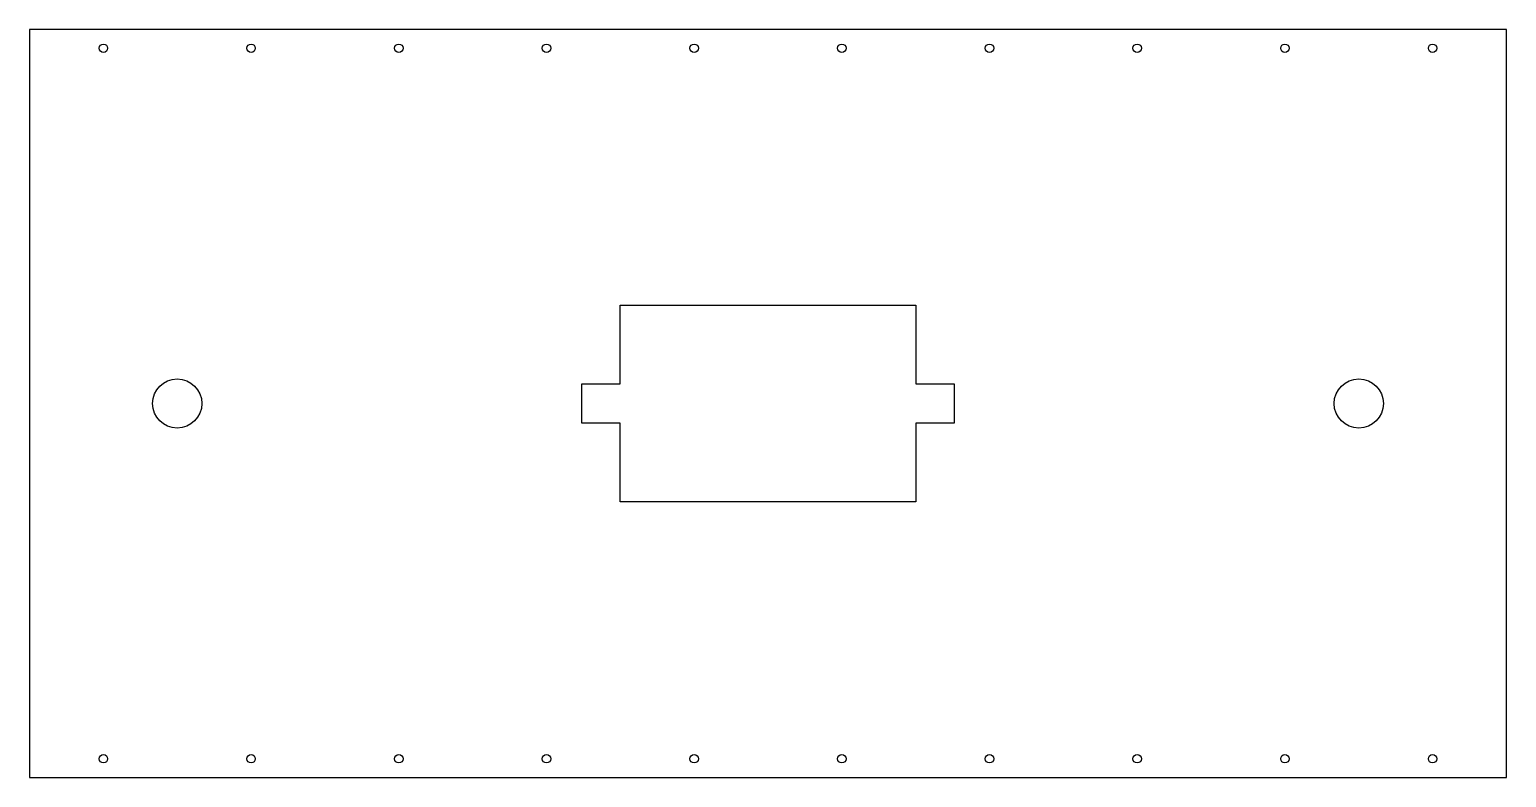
# Model space of a CAD drawing. Header units: millimetres. Extents: x -750 to 750, y -380 to 380.
import ezdxf

# ---------------------------------------------------------------- set-up
doc = ezdxf.new("R2010")
doc.units = ezdxf.units.MM

msp = doc.modelspace()

# ---------------------------------------------------------------- linework, layer by layer
for p, q in [((-750, 380, 1.5), (-750, -380, 1.5)), ((750, 380, 1.5), (-750, 380, 1.5)), ((750, -380, 1.5), (750, 380, 1.5)), ((-150, 20, 1.5), (-150, 100, 1.5)), ((-150, 100, 1.5), (150, 100, 1.5)), ((150, 100, 1.5), (150, 20, 1.5)), ((-189, -20, 1.5), (-189, 20, 1.5)), ((-189, 20, 1.5), (-150, 20, 1.5)), ((150, 20, 1.5), (189, 20, 1.5)), ((189, 20, 1.5), (189, -20, 1.5)), ((-150, -20, 1.5), (-189, -20, 1.5)), ((-150, -100, 1.5), (-150, -20, 1.5)), ((189, -20, 1.5), (150, -20, 1.5)), ((150, -20, 1.5), (150, -100, 1.5)), ((150, -100, 1.5), (-150, -100, 1.5)), ((-750, -380, 1.5), (750, -380, 1.5))]:
    msp.add_line(p, q)
for centre, radius in [((-675, 360.95, 1.5), 4.3), ((-525, 360.95, 1.5), 4.3), ((-375, 360.95, 1.5), 4.3), ((-225, 360.95, 1.5), 4.3), ((-75, 360.95, 1.5), 4.3), ((75, 360.95, 1.5), 4.3), ((225, 360.95, 1.5), 4.3), ((375, 360.95, 1.5), 4.3), ((525, 360.95, 1.5), 4.3), ((675, 360.95, 1.5), 4.3), ((-600, 0, 1.5), 25), ((600, 0, 1.5), 25), ((-675, -360.95, 1.5), 4.3), ((-525, -360.95, 1.5), 4.3), ((-375, -360.95, 1.5), 4.3), ((-225, -360.95, 1.5), 4.3), ((-75, -360.95, 1.5), 4.3), ((75, -360.95, 1.5), 4.3), ((225, -360.95, 1.5), 4.3), ((375, -360.95, 1.5), 4.3), ((525, -360.95, 1.5), 4.3), ((675, -360.95, 1.5), 4.3)]:
    msp.add_circle(centre, radius)

doc.saveas('drawing.dxf')
